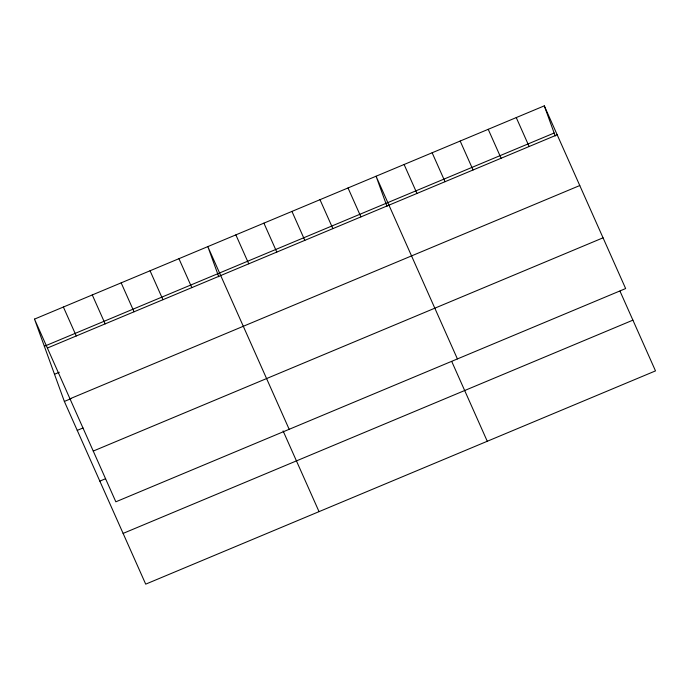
<?xml version="1.0" encoding="UTF-8"?>
<svg xmlns="http://www.w3.org/2000/svg" width="690" height="690" viewBox="0 0 690 690"><rect width="100%" height="100%" fill="white"/><g stroke="black" fill="none" stroke-linecap="round" stroke-linejoin="round"><path stroke-width="1.03" d="M34.5 319.108L544.298 105.855L625.64 288.558L115.842 501.811L34.5 319.108L64.36 401.442L145.702 584.145L655.5 370.892L619.974 291.111M44.35 346.277L554.148 133.023M47.386 348.045L557.184 134.792M54.51 374.273L59.323 372.255M69.975 398.786L579.773 185.532M64.36 401.442L71.105 398.622M77.246 430.388L83.024 427.964M93.254 451.07L603.051 237.817M99.834 481.128L105.613 478.705M123.113 533.405L632.911 320.151M516.258 117.585L529.144 146.522M488.218 129.315L501.104 158.251M460.178 141.045L473.064 169.982M432.138 152.766L445.024 181.712M404.099 164.496L416.984 193.442M457.41 358.929L376.067 176.226L387.004 206.396M451.743 361.482L487.269 441.264M348.027 187.956L360.913 216.893M319.988 199.686L332.873 228.623M291.948 211.416L304.833 240.353M263.908 223.146L276.794 252.083M235.868 234.876L248.754 263.813M289.17 429.301L207.828 246.606L218.773 276.776M283.081 430.888L319.039 511.644M178.943 258.69L191.829 287.627M150.058 270.773L162.935 299.71M121.164 282.857L134.05 311.794M92.279 294.94L105.165 323.877M63.385 307.024L76.271 335.961M544.298 105.855L555.234 136.025"/></g></svg>
